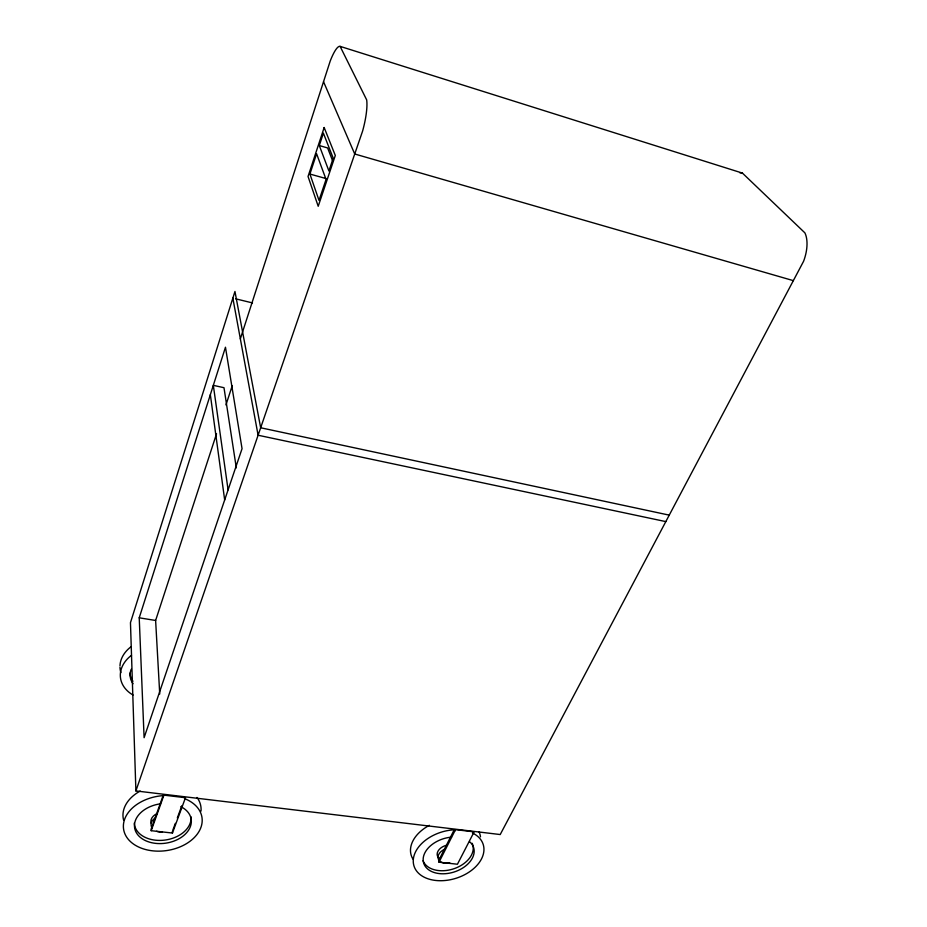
<?xml version="1.0" encoding="UTF-8"?>
<svg xmlns="http://www.w3.org/2000/svg" width="927" height="927" viewBox="0 0 927 927"><rect width="100%" height="100%" fill="white"/><g stroke="black" fill="none" stroke-linecap="round" stroke-linejoin="round"><path stroke-width="1.39" d="M139.224 617.811L225.47 347.231L242.051 448.68L144.102 737.695L139.224 617.811L155.62 620.464L159.734 693.987M240.348 338.83L330.209 61.066A30.753 6.489 -75.1 0 1 340.105 46.373L742.434 173.106L804.879 232.851A29.861 15.574 -69.6 0 1 803.593 261.263L500.209 834.543L135.898 790.928L130.464 622.666L234.96 291.472L260.661 427.764L669.236 515.134M155.62 620.464L216.547 433.766M225.956 404.937L232.237 385.713M309.908 174.044L316.594 153.755L326.061 179.444L319.015 200.394L309.908 174.044L326.362 178.656M319.305 145.551L323.384 133.164L333.21 158.158L328.911 170.974L319.305 145.551L327.613 147.949L332.839 161.356M135.898 790.928L362.596 131.089A33.523 7.891 -75.1 0 0 366.663 99.873L340.105 46.373M151.205 830.696L163.917 795.146L185.481 797.718L172.457 833.037L151.205 830.696L151.136 829.074L163.245 795.169L163.337 796.768M172.862 830.082L175.342 823.35M177.324 817.95L181.785 805.83M439.027 862.191L455.493 829.642L474.126 831.867L457.44 864.231L439.027 862.191L438.622 860.65L454.311 829.607L454.74 831.137M665.818 521.611L258.1 435.238L232.851 298.135M235.655 298.818L252.492 302.932M793.338 280.638L354.728 153.998L323.535 81.727M236.315 467.88L223.986 387.706L213.326 385.342L228.088 489.862M210.348 394.693L224.67 499.943M172.364 831.426L172.457 833.037M739.966 172.874A27.636 13.082 -69.9 0 1 742.434 173.106M123.581 820.047A39.282 27.439 -8.3 0 1 140.22 791.032M197.022 797.452A39.282 27.439 -8.3 0 1 201.02 811.113M190.974 816.78A28.528 19.849 -8.4 0 1 164.114 840.175A28.528 19.849 -8.4 0 1 134.311 823.072M184.519 798.611A39.629 27.509 -8.4 0 1 186.663 843.535A39.629 27.509 -8.4 0 1 125.319 834.752A39.629 27.509 -8.4 0 1 163.615 795.609M151.136 823.234A11.993 8.343 -8.4 0 1 157.3 813.489M180.904 806.699A28.61 19.861 -8.4 0 1 179.351 838.564A28.61 19.861 -8.4 0 1 136.165 832.376A28.61 19.861 -8.4 0 1 160.614 803.802M162.457 832.133A12.028 8.355 -8.4 0 1 156.57 831.276M152.399 828.39A12.028 8.355 -8.4 0 1 154.936 818.112M120.892 672.596A34.67 26.257 -6.7 0 1 119.977 667.162M119.989 665.783A34.67 26.257 -6.7 0 1 131.066 646.722M132.92 681.252A25.168 18.992 -6.8 0 1 129.989 673.025M133.071 695.041A34.936 26.338 -6.8 0 1 131.507 655.285M133.048 683.732A25.214 19.015 -6.8 0 1 131.205 669.259M412.967 859.144A35.933 24.172 -17.2 0 1 429.375 825.331M479.085 831.994A35.933 24.172 -17.2 0 1 480.487 836.861M472.202 843.292A26.095 17.462 -17.2 0 1 454.462 868.553A26.095 17.462 -17.2 0 1 423.083 860.719M472.434 832.991A36.234 24.206 -17.2 0 1 465.481 874.265A36.234 24.206 -17.2 0 1 413.732 865.053A36.234 24.206 -17.2 0 1 454.462 829.792M439.189 858.356A10.973 7.346 -17.2 0 1 438.077 851.032A10.973 7.346 -17.2 0 1 446.768 845.192M469.502 841.635A26.153 17.474 -17.2 0 1 457.938 870.557A26.153 17.474 -17.2 0 1 423.361 861.867A26.153 17.474 -17.2 0 1 451.53 837.127M449.815 862.852A10.997 7.346 -17.2 0 1 440.047 861.392M438.703 859.885A10.997 7.346 -17.2 0 1 444.902 849.12M324.16 127.52L308.042 176.478L318.204 206.281L335.307 155.493L324.16 127.52"/></g></svg>
